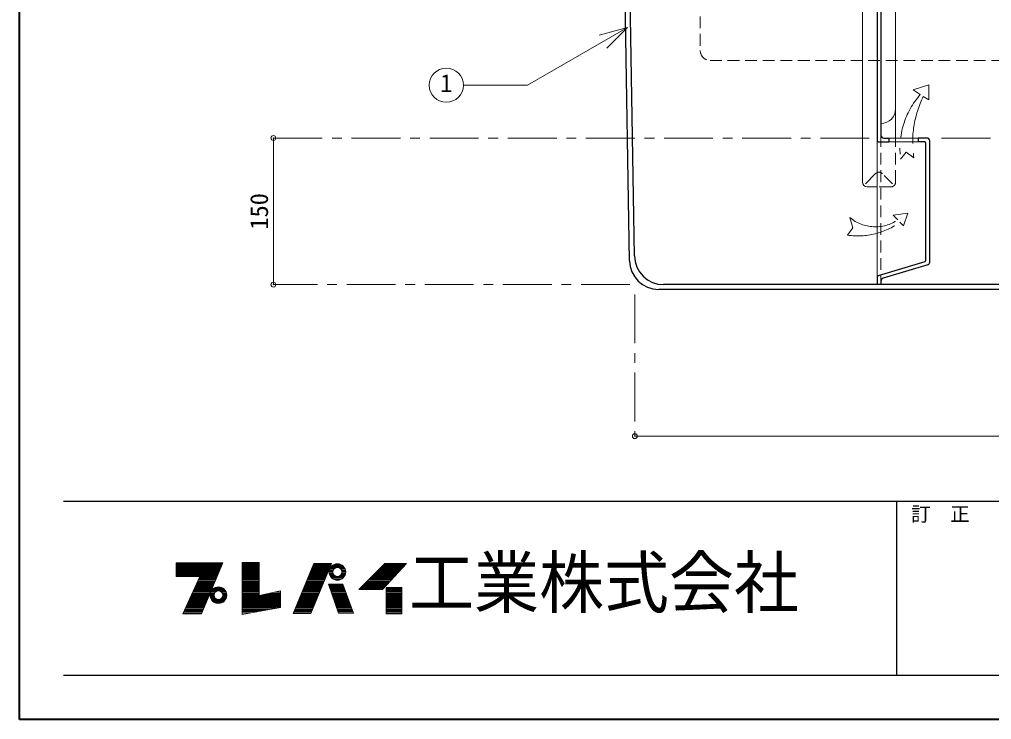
# Model space of a CAD drawing. Units: millimetres at full size, sheet at 1:10; details may follow other scales. Extents: x -2101 to 1949, y -1404 to 1406.
# Drawn here: x -2101 to -1105, y -1404 to -688 of the extents above; entities that cross this region are included whole.
import ezdxf
from ezdxf.enums import TextEntityAlignment as Align

# ---------------------------------------------------------------- set-up
doc = ezdxf.new("R2010")
doc.units = ezdxf.units.MM
doc.header["$LTSCALE"] = 10
doc.header["$PDMODE"] = 32
doc.header["$PDSIZE"] = 5
for name, pattern in [('CHAIN1', [8, 5, -1, 1, -1]), ('DASHED1', [1.8, 1.2, -0.6]), ('DOUBLE_CHAIN1', [8.8, 5, -1, 0.6, -0.6, 0.6, -1])]:
    doc.linetypes.add(name, pattern=pattern)
doc.layers.add('0-0____1', color=7, linetype='Continuous', lineweight=18)
doc.styles.add('ＭＳ ゴシック', font='')
doc.styles.get('ＭＳ ゴシック').set_extended_font_data('MS Gothic')

msp = doc.modelspace()

# ---------------------------------------------------------------- linework, layer by layer
at = {"layer": '0-0____1', "color": 1, "lineweight": 40}
for p, q in [((-2100.6, -1403.88), (-2100.6, 1406.12)), ((1949.4, -1403.88), (-2100.6, -1403.88))]:
    msp.add_line(p, q, dxfattribs=at)
at = {"layer": '0-0____1', "color": 5, "lineweight": 25}
for p, q in [((-1222.6, -310.38), (-1222.6, -811.38)), ((-1218.6, -315.88), (-1218.6, -805.88)), ((-1471.09, -929.38), (-1480.44, -368.7)), ((-1476.01, -934.38), (-1483.94, -458.88)), ((-1221.1, -812.88), (-1210.6, -812.88)), ((-1180.6, -808.88), (-1180.6, -812.88)), ((-1171.6, -808.88), (-1180.6, -808.88)), ((-1174.1, -812.88), (-1180.6, -812.88)), ((-1172.6, -933.97), (-1172.6, -814.38)), ((-1168.6, -935.83), (-1168.6, -811.88)), ((-1173.67, -935.4), (-1221.53, -949.76)), ((-1170.74, -938.7), (-1216.46, -952.42)), ((-1222.6, -951.2), (-1222.6, -958.88)), ((-1218.6, -955.29), (-1218.6, -958.88)), ((-315.19, -963.88), (-1446.02, -963.88)), ((-320.11, -958.88), (-1441.1, -958.88))]:
    msp.add_line(p, q, dxfattribs=at)
at = {"layer": '0-0____1'}
for p, q in [((-1203.6, -778.88), (-1203.6, -312.88)), ((-1478.07, -695.71), (-1580.48, -754.84)), ((-1478.07, -695.71), (-1507.04, -703.48)), ((-1478.07, -695.71), (-1499.28, -716.93)), ((-1646.1, -754.84), (-1580.48, -754.84)), ((-1222.6, -951.2), (-1222.6, -811.38)), ((-1210.6, -808.88), (-1180.6, -808.88)), ((-1210.6, -812.88), (-1180.6, -812.88)), ((-1914.13, -1295.74), (-1892.5, -1243.45)), ((-1872.55, -1243.24), (-1872.55, -1296.37)), ((-1855.12, -1243.24), (-1872.55, -1243.24)), ((-1940.17, -1244.08), (-1892.76, -1244.08)), ((-1940.17, -1244.5), (-1892.94, -1244.5)), ((-1940.17, -1245.13), (-1893.2, -1245.13)), ((-1940.17, -1245.76), (-1893.46, -1245.76)), ((-1940.17, -1246.39), (-1893.72, -1246.39)), ((-1940.17, -1247.23), (-1894.07, -1247.23)), ((-1894.33, -1247.86), (-1940.17, -1247.86)), ((-1940.17, -1248.49), (-1894.59, -1248.49)), ((-1940.17, -1249.12), (-1894.85, -1249.12)), ((-1940.17, -1249.75), (-1895.11, -1249.75)), ((-1940.17, -1250.38), (-1895.37, -1250.38)), ((-1940.17, -1250.8), (-1895.54, -1250.8)), ((-1940.17, -1251.64), (-1895.89, -1251.64)), ((-1940.17, -1252.27), (-1896.15, -1252.27)), ((-1940.17, -1252.9), (-1896.41, -1252.9)), ((-1940.17, -1253.53), (-1896.67, -1253.53)), ((-1872.55, -1244.08), (-1855.12, -1244.08)), ((-1872.55, -1244.5), (-1855.12, -1244.5)), ((-1872.55, -1245.13), (-1855.12, -1245.13)), ((-1872.55, -1245.76), (-1855.12, -1245.76)), ((-1872.55, -1246.39), (-1855.12, -1246.39)), ((-1872.55, -1247.23), (-1855.12, -1247.23)), ((-1872.55, -1247.86), (-1855.12, -1247.86)), ((-1872.55, -1248.49), (-1855.12, -1248.49)), ((-1872.55, -1249.12), (-1855.12, -1249.12)), ((-1872.55, -1249.75), (-1855.12, -1249.75)), ((-1872.55, -1250.38), (-1855.12, -1250.38)), ((-1872.55, -1250.8), (-1855.12, -1250.8)), ((-1872.55, -1251.64), (-1855.12, -1251.64)), ((-1872.55, -1252.27), (-1855.12, -1252.27)), ((-1872.55, -1252.9), (-1855.12, -1252.9)), ((-1872.55, -1253.53), (-1855.12, -1253.53)), ((-1799.26, -1244.29), (-1820.26, -1295.32)), ((-1803.04, -1253.53), (-1785.04, -1253.53)), ((-1802.81, -1252.9), (-1784.78, -1252.9)), ((-1802.55, -1252.27), (-1784.52, -1252.27)), ((-1802.41, -1295.32), (-1781.2, -1244.29)), ((-1802.29, -1251.64), (-1784.26, -1251.64)), ((-1801.94, -1250.8), (-1783.91, -1250.8)), ((-1801.77, -1250.38), (-1783.73, -1250.38)), ((-1801.51, -1249.75), (-1783.47, -1249.75)), ((-1801.25, -1249.12), (-1783.21, -1249.12)), ((-1800.99, -1248.49), (-1782.95, -1248.49)), ((-1800.73, -1247.86), (-1782.69, -1247.86)), ((-1800.47, -1247.23), (-1782.43, -1247.23)), ((-1800.13, -1246.39), (-1782.08, -1246.39)), ((-1799.87, -1245.76), (-1781.83, -1245.76)), ((-1799.61, -1245.13), (-1781.55, -1245.13)), ((-1799.26, -1244.29), (-1781.2, -1244.29)), ((-1783.61, -1252.9), (-1779.61, -1252.9)), ((-1783.57, -1252.06), (-1779.53, -1252.06)), ((-1783.55, -1253.95), (-1779.49, -1253.95)), ((-1783.4, -1251.01), (-1779.2, -1251.01)), ((-1783.01, -1249.75), (-1778.33, -1249.75)), ((-1782.62, -1248.91), (-1777.19, -1248.91)), ((-1781.96, -1247.86), (-1768.27, -1247.86)), ((-1781.25, -1247.02), (-1768.98, -1247.02)), ((-1780.04, -1245.97), (-1770.19, -1245.97)), ((-1778.56, -1245.13), (-1771.67, -1245.13)), ((-1767.61, -1248.91), (-1773.03, -1248.91)), ((-1767.22, -1249.75), (-1771.9, -1249.75)), ((-1766.83, -1251.01), (-1771.03, -1251.01)), ((-1766.68, -1253.95), (-1770.74, -1253.95)), ((-1766.66, -1252.06), (-1770.69, -1252.06)), ((-1770.61, -1252.9), (-1766.61, -1252.9)), ((-1735.84, -1253.53), (-1712.92, -1253.53)), ((-1735.21, -1252.9), (-1712.34, -1252.9)), ((-1734.58, -1252.27), (-1711.69, -1252.27)), ((-1733.95, -1251.64), (-1711.17, -1251.64)), ((-1733.11, -1250.8), (-1710.39, -1250.8)), ((-1732.69, -1250.38), (-1710, -1250.38)), ((-1732.06, -1249.75), (-1709.41, -1249.75)), ((-1731.43, -1249.12), (-1708.83, -1249.12)), ((-1730.8, -1248.49), (-1708.24, -1248.49)), ((-1730.17, -1247.86), (-1707.66, -1247.86)), ((-1729.54, -1247.23), (-1707.07, -1247.23)), ((-1728.91, -1270.75), (-1704.34, -1244.29)), ((-1728.7, -1246.39), (-1706.29, -1246.39)), ((-1728.07, -1245.76), (-1705.71, -1245.76)), ((-1727.44, -1245.13), (-1705.12, -1245.13)), ((-1940.17, -1254.16), (-1896.93, -1254.16)), ((-1940.17, -1254.79), (-1897.19, -1254.79)), ((-1940.17, -1255.42), (-1897.46, -1255.42)), ((-1940.17, -1256.05), (-1897.72, -1256.05)), ((-1940.17, -1256.68), (-1897.98, -1256.68)), ((-1915.81, -1257.52), (-1940.17, -1257.52)), ((-1933.45, -1295.74), (-1915.81, -1257.52)), ((-1918.33, -1262.98), (-1900.58, -1262.98)), ((-1900.23, -1262.14), (-1917.95, -1262.14)), ((-1899.8, -1261.09), (-1917.46, -1261.09)), ((-1899.54, -1260.46), (-1917.17, -1260.46)), ((-1899.19, -1259.62), (-1916.78, -1259.62)), ((-1898.93, -1258.99), (-1916.49, -1258.99)), ((-1898.58, -1258.15), (-1916.1, -1258.15)), ((-1898.32, -1257.52), (-1915.81, -1257.52)), ((-1872.55, -1254.16), (-1855.12, -1254.16)), ((-1872.55, -1254.79), (-1855.12, -1254.79)), ((-1872.55, -1255.42), (-1855.12, -1255.42)), ((-1872.55, -1256.05), (-1855.12, -1256.05)), ((-1872.55, -1256.68), (-1855.12, -1256.68)), ((-1872.55, -1257.52), (-1855.12, -1257.52)), ((-1872.55, -1258.15), (-1855.12, -1258.15)), ((-1872.55, -1258.99), (-1855.12, -1258.99)), ((-1872.55, -1259.62), (-1855.12, -1259.62)), ((-1872.55, -1260.46), (-1855.12, -1260.46)), ((-1872.55, -1261.09), (-1855.12, -1261.09)), ((-1872.55, -1262.14), (-1855.12, -1262.14)), ((-1872.55, -1262.98), (-1855.12, -1262.98)), ((-1806.96, -1262.98), (-1788.97, -1262.98)), ((-1806.61, -1262.14), (-1788.62, -1262.14)), ((-1806.18, -1261.09), (-1788.19, -1261.09)), ((-1805.92, -1260.46), (-1787.92, -1260.46)), ((-1805.57, -1259.62), (-1787.58, -1259.62)), ((-1805.31, -1258.99), (-1787.31, -1258.99)), ((-1804.97, -1258.15), (-1786.96, -1258.15)), ((-1804.71, -1257.52), (-1786.7, -1257.52)), ((-1804.36, -1256.68), (-1786.35, -1256.68)), ((-1804.1, -1256.05), (-1786.09, -1256.05)), ((-1803.84, -1255.42), (-1785.83, -1255.42)), ((-1803.58, -1254.79), (-1785.57, -1254.79)), ((-1803.33, -1254.16), (-1785.31, -1254.16)), ((-1783.35, -1255), (-1779.09, -1255)), ((-1783.01, -1256.05), (-1778.33, -1256.05)), ((-1782.5, -1257.1), (-1776.73, -1257.1)), ((-1781.8, -1258.15), (-1768.43, -1258.15)), ((-1781.04, -1258.99), (-1769.18, -1258.99)), ((-1779.38, -1260.25), (-1770.84, -1260.25)), ((-1777.39, -1261.09), (-1772.84, -1261.09)), ((-1767.72, -1257.1), (-1773.5, -1257.1)), ((-1767.22, -1256.05), (-1771.9, -1256.05)), ((-1766.88, -1255), (-1771.13, -1255)), ((-1745.29, -1262.98), (-1721.7, -1262.98)), ((-1744.45, -1262.14), (-1720.92, -1262.14)), ((-1743.4, -1261.09), (-1719.94, -1261.09)), ((-1742.77, -1260.46), (-1719.36, -1260.46)), ((-1741.93, -1259.62), (-1718.58, -1259.62)), ((-1741.3, -1258.99), (-1717.99, -1258.99)), ((-1740.46, -1258.15), (-1717.21, -1258.15)), ((-1739.83, -1257.52), (-1716.63, -1257.52)), ((-1738.99, -1256.68), (-1715.85, -1256.68)), ((-1738.36, -1256.05), (-1715.26, -1256.05)), ((-1737.73, -1255.42), (-1714.68, -1255.42)), ((-1737.1, -1254.79), (-1714.09, -1254.79)), ((-1736.47, -1254.16), (-1713.51, -1254.16)), ((-1904.93, -1273.48), (-1923.18, -1273.48)), ((-1904.49, -1272.43), (-1922.7, -1272.43)), ((-1904.14, -1271.59), (-1922.31, -1271.59)), ((-1903.71, -1270.54), (-1921.82, -1270.54)), ((-1921.44, -1269.7), (-1903.36, -1269.7)), ((-1902.93, -1268.65), (-1920.95, -1268.65)), ((-1902.49, -1267.6), (-1920.47, -1267.6)), ((-1902.15, -1266.76), (-1920.08, -1266.76)), ((-1919.59, -1265.71), (-1901.71, -1265.71)), ((-1901.36, -1264.87), (-1919.21, -1264.87)), ((-1901.02, -1264.03), (-1918.75, -1264.03)), ((-1904.81, -1273.48), (-1900.13, -1273.48)), ((-1904.3, -1272.43), (-1898.53, -1272.43)), ((-1903.76, -1271.59), (-1890.07, -1271.59)), ((-1902.84, -1270.54), (-1890.98, -1270.54)), ((-1901.84, -1269.7), (-1891.99, -1269.7)), ((-1899.84, -1268.65), (-1893.99, -1268.65)), ((-1889.52, -1272.43), (-1895.3, -1272.43)), ((-1889.02, -1273.48), (-1893.7, -1273.48)), ((-1872.55, -1264.03), (-1855.12, -1264.03)), ((-1872.55, -1264.87), (-1855.12, -1264.87)), ((-1872.55, -1265.71), (-1855.12, -1265.71)), ((-1872.55, -1266.76), (-1855.12, -1266.76)), ((-1872.55, -1267.6), (-1855.12, -1267.6)), ((-1872.55, -1268.65), (-1855.12, -1268.65)), ((-1872.55, -1269.7), (-1855.12, -1269.7)), ((-1872.55, -1270.54), (-1855.12, -1270.54)), ((-1872.55, -1271.59), (-1855.12, -1271.59)), ((-1872.55, -1272.43), (-1855.12, -1272.43)), ((-1872.55, -1273.48), (-1855.12, -1273.48)), ((-1833.49, -1273.48), (-1839.14, -1273.48)), ((-1811.28, -1273.48), (-1793.34, -1273.48)), ((-1810.84, -1272.43), (-1792.9, -1272.43)), ((-1810.5, -1271.59), (-1792.55, -1271.59)), ((-1810.07, -1270.54), (-1792.11, -1270.54)), ((-1809.72, -1269.7), (-1791.77, -1269.7)), ((-1809.29, -1268.65), (-1791.33, -1268.65)), ((-1808.86, -1267.6), (-1790.89, -1267.6)), ((-1808.5, -1266.76), (-1790.54, -1266.76)), ((-1808.08, -1265.71), (-1790.11, -1265.71)), ((-1807.73, -1264.87), (-1789.76, -1264.87)), ((-1807.39, -1264.03), (-1789.41, -1264.03)), ((-1784.28, -1265.71), (-1769.58, -1265.71)), ((-1783.92, -1266.76), (-1769.19, -1266.76)), ((-1783.62, -1267.6), (-1768.88, -1267.6)), ((-1783.26, -1268.65), (-1768.49, -1268.65)), ((-1782.89, -1269.7), (-1768.1, -1269.7)), ((-1782.6, -1270.54), (-1767.8, -1270.54)), ((-1782.24, -1271.59), (-1767.41, -1271.59)), ((-1781.95, -1272.43), (-1767.1, -1272.43)), ((-1781.58, -1273.48), (-1766.71, -1273.48)), ((-1758.73, -1295.11), (-1769.65, -1265.5)), ((-1753.06, -1270.75), (-1728.91, -1270.75)), ((-1752.01, -1269.7), (-1727.94, -1269.7)), ((-1750.96, -1268.65), (-1726.96, -1268.65)), ((-1749.91, -1267.6), (-1725.99, -1267.6)), ((-1749.07, -1266.76), (-1725.21, -1266.76)), ((-1748.02, -1265.71), (-1724.23, -1265.71)), ((-1747.18, -1264.87), (-1723.45, -1264.87)), ((-1746.34, -1264.03), (-1722.67, -1264.03)), ((-1725.13, -1269.7), (-1709.17, -1269.7)), ((-1725.13, -1270.54), (-1709.17, -1270.54)), ((-1725.13, -1271.59), (-1709.17, -1271.59)), ((-1725.13, -1272.43), (-1709.17, -1272.43)), ((-1725.13, -1273.48), (-1709.17, -1273.48)), ((-1909.18, -1283.77), (-1927.93, -1283.77)), ((-1908.75, -1282.72), (-1927.44, -1282.72)), ((-1908.4, -1281.88), (-1927.06, -1281.88)), ((-1907.97, -1280.83), (-1926.57, -1280.83)), ((-1907.53, -1279.78), (-1926.09, -1279.78)), ((-1907.01, -1278.52), (-1925.47, -1278.52)), ((-1906.66, -1277.68), (-1925.12, -1277.68)), ((-1906.23, -1276.63), (-1924.63, -1276.63)), ((-1924.25, -1275.79), (-1905.88, -1275.79)), ((-1905.45, -1274.74), (-1923.76, -1274.74)), ((-1905.41, -1276.63), (-1901.41, -1276.63)), ((-1905.37, -1275.79), (-1901.33, -1275.79)), ((-1905.35, -1277.68), (-1901.29, -1277.68)), ((-1905.2, -1274.74), (-1901, -1274.74)), ((-1905.2, -1278.52), (-1901, -1278.52)), ((-1904.81, -1279.78), (-1900.13, -1279.78)), ((-1904.3, -1280.83), (-1898.53, -1280.83)), ((-1903.6, -1281.88), (-1890.23, -1281.88)), ((-1902.84, -1282.72), (-1890.98, -1282.72)), ((-1901.53, -1283.77), (-1892.3, -1283.77)), ((-1889.52, -1280.83), (-1895.3, -1280.83)), ((-1889.02, -1279.78), (-1893.7, -1279.78)), ((-1888.63, -1274.74), (-1892.83, -1274.74)), ((-1888.63, -1278.52), (-1892.83, -1278.52)), ((-1888.48, -1277.68), (-1892.54, -1277.68)), ((-1888.46, -1275.79), (-1892.49, -1275.79)), ((-1892.41, -1276.63), (-1888.41, -1276.63)), ((-1872.55, -1274.74), (-1855.12, -1274.74)), ((-1872.55, -1275.79), (-1855.12, -1275.79)), ((-1872.55, -1276.63), (-1855.12, -1276.63)), ((-1872.55, -1277.68), (-1833.49, -1277.68)), ((-1872.55, -1278.52), (-1833.49, -1278.52)), ((-1872.55, -1279.78), (-1833.49, -1279.78)), ((-1872.55, -1280.83), (-1833.49, -1280.83)), ((-1872.55, -1281.88), (-1833.49, -1281.88)), ((-1872.55, -1282.72), (-1833.49, -1282.72)), ((-1872.55, -1283.77), (-1833.49, -1283.77)), ((-1833.49, -1276.63), (-1853.24, -1276.63)), ((-1833.49, -1275.79), (-1849.48, -1275.79)), ((-1833.49, -1274.74), (-1844.78, -1274.74)), ((-1815.51, -1283.77), (-1797.61, -1283.77)), ((-1815.08, -1282.72), (-1797.18, -1282.72)), ((-1814.73, -1281.88), (-1796.83, -1281.88)), ((-1814.3, -1280.83), (-1796.39, -1280.83)), ((-1813.87, -1279.78), (-1795.95, -1279.78)), ((-1813.35, -1278.52), (-1795.43, -1278.52)), ((-1813, -1277.68), (-1795.08, -1277.68)), ((-1812.57, -1276.63), (-1794.64, -1276.63)), ((-1812.23, -1275.79), (-1794.3, -1275.79)), ((-1811.79, -1274.74), (-1793.86, -1274.74)), ((-1781.14, -1274.74), (-1766.25, -1274.74)), ((-1780.78, -1275.79), (-1765.86, -1275.79)), ((-1780.49, -1276.63), (-1765.55, -1276.63)), ((-1780.12, -1277.68), (-1765.16, -1277.68)), ((-1779.83, -1278.52), (-1764.85, -1278.52)), ((-1779.39, -1279.78), (-1764.39, -1279.78)), ((-1779.03, -1280.83), (-1764, -1280.83)), ((-1778.68, -1281.88), (-1763.61, -1281.88)), ((-1778.37, -1282.72), (-1763.3, -1282.72)), ((-1778, -1283.77), (-1762.92, -1283.77)), ((-1725.13, -1274.74), (-1709.17, -1274.74)), ((-1725.13, -1275.79), (-1709.17, -1275.79)), ((-1725.13, -1276.63), (-1709.17, -1276.63)), ((-1725.13, -1277.68), (-1709.17, -1277.68)), ((-1725.13, -1278.52), (-1709.17, -1278.52)), ((-1725.13, -1279.78), (-1709.17, -1279.78)), ((-1725.13, -1280.83), (-1709.17, -1280.83)), ((-1725.13, -1281.88), (-1709.17, -1281.88)), ((-1725.13, -1282.72), (-1709.17, -1282.72)), ((-1725.13, -1283.77), (-1709.17, -1283.77)), ((-1913.18, -1293.43), (-1932.39, -1293.43)), ((-1912.74, -1292.38), (-1931.9, -1292.38)), ((-1912.31, -1291.33), (-1931.42, -1291.33)), ((-1911.79, -1290.07), (-1930.84, -1290.07)), ((-1911.35, -1289.02), (-1930.35, -1289.02)), ((-1910.83, -1287.76), (-1929.77, -1287.76)), ((-1910.49, -1286.92), (-1929.38, -1286.92)), ((-1910.05, -1285.87), (-1928.9, -1285.87)), ((-1909.62, -1284.82), (-1928.41, -1284.82)), ((-1899.19, -1284.82), (-1894.64, -1284.82)), ((-1872.55, -1284.82), (-1833.49, -1284.82)), ((-1872.55, -1285.87), (-1833.49, -1285.87)), ((-1872.55, -1286.92), (-1833.49, -1286.92)), ((-1872.55, -1287.76), (-1833.49, -1287.76)), ((-1872.55, -1289.02), (-1833.49, -1289.02)), ((-1872.55, -1290.07), (-1838.09, -1290.07)), ((-1872.55, -1291.33), (-1844.98, -1291.33)), ((-1872.55, -1292.38), (-1850.73, -1292.38)), ((-1872.55, -1293.43), (-1856.47, -1293.43)), ((-1819.49, -1293.43), (-1801.63, -1293.43)), ((-1819.05, -1292.38), (-1801.19, -1292.38)), ((-1818.62, -1291.33), (-1800.76, -1291.33)), ((-1818.1, -1290.07), (-1800.23, -1290.07)), ((-1817.67, -1289.02), (-1799.8, -1289.02)), ((-1817.15, -1287.76), (-1799.27, -1287.76)), ((-1816.81, -1286.92), (-1798.92, -1286.92)), ((-1816.37, -1285.87), (-1798.49, -1285.87)), ((-1815.94, -1284.82), (-1798.05, -1284.82)), ((-1777.64, -1284.82), (-1762.53, -1284.82)), ((-1777.27, -1285.87), (-1762.14, -1285.87)), ((-1776.91, -1286.92), (-1761.75, -1286.92)), ((-1776.62, -1287.76), (-1761.44, -1287.76)), ((-1776.18, -1289.02), (-1760.98, -1289.02)), ((-1775.74, -1290.07), (-1760.59, -1290.07)), ((-1775.38, -1291.33), (-1760.13, -1291.33)), ((-1775.01, -1292.38), (-1759.74, -1292.38)), ((-1774.65, -1293.43), (-1759.35, -1293.43)), ((-1725.13, -1284.82), (-1709.17, -1284.82)), ((-1725.13, -1285.87), (-1709.17, -1285.87)), ((-1725.13, -1286.92), (-1709.17, -1286.92)), ((-1725.13, -1287.76), (-1709.17, -1287.76)), ((-1725.13, -1289.02), (-1709.17, -1289.02)), ((-1725.13, -1290.07), (-1709.17, -1290.07)), ((-1725.13, -1291.33), (-1709.17, -1291.33)), ((-1725.13, -1292.38), (-1709.17, -1292.38)), ((-1725.13, -1293.43), (-1709.17, -1293.43)), ((-1933.45, -1295.74), (-1914.13, -1295.74)), ((-1913.7, -1294.69), (-1932.97, -1294.69)), ((-1872.55, -1294.69), (-1863.36, -1294.69)), ((-1802.41, -1295.32), (-1820.26, -1295.32)), ((-1820, -1294.69), (-1802.15, -1294.69)), ((-1774.21, -1294.69), (-1758.89, -1294.69)), ((-1774.06, -1295.11), (-1758.73, -1295.11)), ((-1725.13, -1294.69), (-1709.17, -1294.69))]:
    msp.add_line(p, q, dxfattribs=at)
at = {"layer": '0-0____1', "color": 4, "lineweight": 9}
for p, q in [((-1237.6, -853.88), (-1237.6, -358.88)), ((-1203.6, -808.88), (-1203.6, -778.88)), ((-1840.6, -808.88), (-1840.6, -958.88)), ((-1234.4, -855.69), (-1224.11, -845.32)), ((-1232.6, -858.88), (-1222.6, -858.88)), ((-290.6, -1113.88), (-1470.6, -1113.88))]:
    msp.add_line(p, q, dxfattribs=at)
at = {"layer": '0-0____1', "color": 4, "linetype": 'DASHED1', "lineweight": 9}
for p, q in [((-1403.6, -558.38), (-1403.6, -719.38)), ((-1393.6, -729.38), (-360.6, -729.38)), ((-1218.6, -805.88), (-1218.6, -955.29)), ((-1203.6, -853.88), (-1203.6, -808.88)), ((-1206.81, -855.69), (-1217.09, -845.32)), ((-1208.6, -858.88), (-1222.6, -858.88))]:
    msp.add_line(p, q, dxfattribs=at)
at = {"layer": '0-0____1', "color": 4, "linetype": 'DOUBLE_CHAIN1', "lineweight": 9}
for p, q in [((-1169.66, -754.34), (-1185.76, -759.71)), ((-1169.65, -769.96), (-1169.66, -754.34)), ((-1178.47, -764.46), (-1185.76, -759.71)), ((-1175.24, -766.31), (-1169.65, -769.96)), ((-1198.53, -830.41), (-1192.71, -823.25)), ((-1184.93, -829.03), (-1192.71, -823.25)), ((-1250.48, -890.25), (-1247.3, -900.88)), ((-1206.13, -887.68), (-1191.27, -885.83)), ((-1201.47, -892.58), (-1206.13, -887.68)), ((-1199.13, -894.92), (-1195.71, -898.83)), ((-1195.71, -898.83), (-1191.27, -885.83)), ((-1252.81, -908.34), (-1247.3, -900.88))]:
    msp.add_line(p, q, dxfattribs=at)
at = {"layer": '0-0____1', "color": 4, "linetype": 'CHAIN1', "lineweight": 9}
for p, q in [((-1840.6, -808.88), (-1230.6, -808.88)), ((-1156.6, -808.88), (-890.6, -808.88)), ((-1475.6, -958.88), (-1840.6, -958.88)), ((-1470.6, -968.88), (-1470.6, -1113.88))]:
    msp.add_line(p, q, dxfattribs=at)
at = {"layer": '0-0____1', "color": 6, "lineweight": 25}
for p, q in [((-2055.6, -1180.31), (1904.4, -1180.31)), ((-1202.75, -1180.31), (-1202.75, -1358.88)), ((1904.4, -1358.88), (-2055.6, -1358.88))]:
    msp.add_line(p, q, dxfattribs=at)
at = {"layer": '0-0____1', "color": 5, "lineweight": 25}
msp.add_lwpolyline([(-1215.6, -808.88), (-1210.6, -808.88), (-1210.6, -812.88)], dxfattribs=at)
at = {"layer": '0-0____1'}
for points in [[(-1940.17, -1257.52), (-1940.17, -1243.45), (-1892.5, -1243.45)], [(-1872.55, -1296.37), (-1833.49, -1289.23), (-1833.49, -1272.22), (-1855.12, -1277.05), (-1855.12, -1243.24)], [(-1753.06, -1270.75), (-1726.6, -1244.29), (-1704.34, -1244.29)], [(-1774.06, -1295.11), (-1784.35, -1265.5), (-1769.65, -1265.5)]]:
    msp.add_lwpolyline(points, dxfattribs=at)
msp.add_lwpolyline([(-1725.13, -1268.65), (-1725.13, -1295.74), (-1709.17, -1295.74), (-1709.17, -1268.65)], close=True, dxfattribs=at)
for centre, radius in [((-1663.6, -754.84), 17.5), ((-1775.11, -1252.9), 8.5), ((-1775.11, -1252.9), 4.5), ((-1896.91, -1276.63), 8.5), ((-1896.91, -1276.63), 4.5)]:
    msp.add_circle(centre, radius, dxfattribs=at)
at = {"layer": '0-0____1', "color": 4, "linetype": 'DASHED1', "lineweight": 9}
for centre, radius, start, end in [((-1393.6, -719.38), 10, 180, 270), ((-1220.6, -848.88), 5, 45.41268, 113.57818), ((-1208.6, -853.88), 5, 270, 0)]:
    msp.add_arc(centre, radius, start, end, dxfattribs=at)
at = {"layer": '0-0____1', "color": 4, "linetype": 'DOUBLE_CHAIN1', "lineweight": 9}
for centre, radius, start, end in [((-1115.4, -819.67), 83.82, 138.80029, 187.36063), ((-1080.2, -813.09), 105.94, 153.79151, 188.65286), ((-1242.38, -835.97), 73.11, 261.80032, 306.27216), ((-1224.43, -859.1), 40.6, 230.09498, 304.4524)]:
    msp.add_arc(centre, radius, start, end, dxfattribs=at)
at = {"layer": '0-0____1'}
msp.add_arc((-1218.6, -778.88), 15, 270, 0, dxfattribs=at)
at = {"layer": '0-0____1', "color": 5, "lineweight": 25}
for centre, radius, start, end in [((-1215.6, -805.88), 3, 180, 270), ((-1221.1, -811.38), 1.5, 180, 270), ((-1174.1, -814.38), 1.5, 0, 90), ((-1171.6, -811.88), 3, 0, 90), ((-1446.02, -933.88), 30, 180.95484, 270), ((-1441.1, -928.88), 30, 180.95484, 270), ((-1174.1, -933.97), 1.5, 286.69924, 0), ((-1171.6, -935.83), 3, 286.69924, 360), ((-1221.1, -951.2), 1.5, 106.69924, 180), ((-1215.6, -955.29), 3, 106.69924, 180)]:
    msp.add_arc(centre, radius, start, end, dxfattribs=at)
at = {"layer": '0-0____1', "color": 4, "lineweight": 9}
for centre, start, end in [((-1220.6, -848.88), 113.57818, 134.58732), ((-1232.6, -853.88), 180, 270)]:
    msp.add_arc(centre, 5, start, end, dxfattribs=at)
at = {"layer": '0-0____1', "color": 1}
for p in [(-1840.6, -808.88), (-1840.6, -958.88), (-1470.6, -1113.88)]:
    msp.add_point(p, dxfattribs=at)

# ---------------------------------------------------------------- texts
at = {"layer": '0-0____1', "style": 'ＭＳ ゴシック'}
for s, height, p in [('1', 18.33, (-1669.85, -767.34)), ('訂\u3000正', 14.66, (-1187.75, -1205.31))]:
    msp.add_text(s, height=height, dxfattribs=at).set_placement(p, align=Align.BOTTOM_LEFT)
msp.add_text('150', height=18.33, rotation=90, dxfattribs=at).set_placement((-1840.6, -902.63), align=Align.BOTTOM_LEFT)
at = {"layer": '0-0____1', "style": 'ＭＳ ゴシック', "width": 0.95}
msp.add_text('工業株式会社', height=51.32, dxfattribs=at).set_placement((-1701.67, -1304.6), align=Align.BOTTOM_LEFT)

doc.saveas('drawing.dxf')
